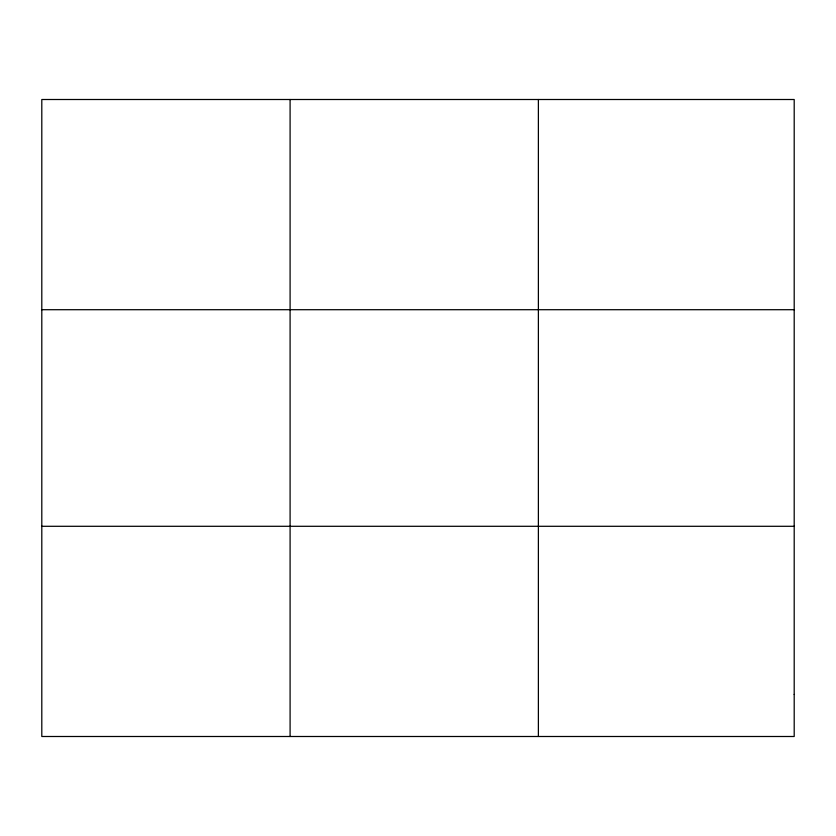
<?xml version="1.0" encoding="UTF-8"?>
<svg xmlns="http://www.w3.org/2000/svg" width="836" height="836" viewBox="0 0 836 836"><rect width="100%" height="100%" fill="white"/><g stroke="black" fill="none" stroke-linecap="round" stroke-linejoin="round"><path stroke-width="1.25" d="M290.092 736.495L290.092 99.505M538.384 736.495L538.384 99.505M41.8 309.707L794.2 309.707M41.8 526.293L794.2 526.293M794.2 694.455L794.2 736.495L41.8 736.495L41.8 99.505L794.2 99.505L794.2 694.455"/></g></svg>
